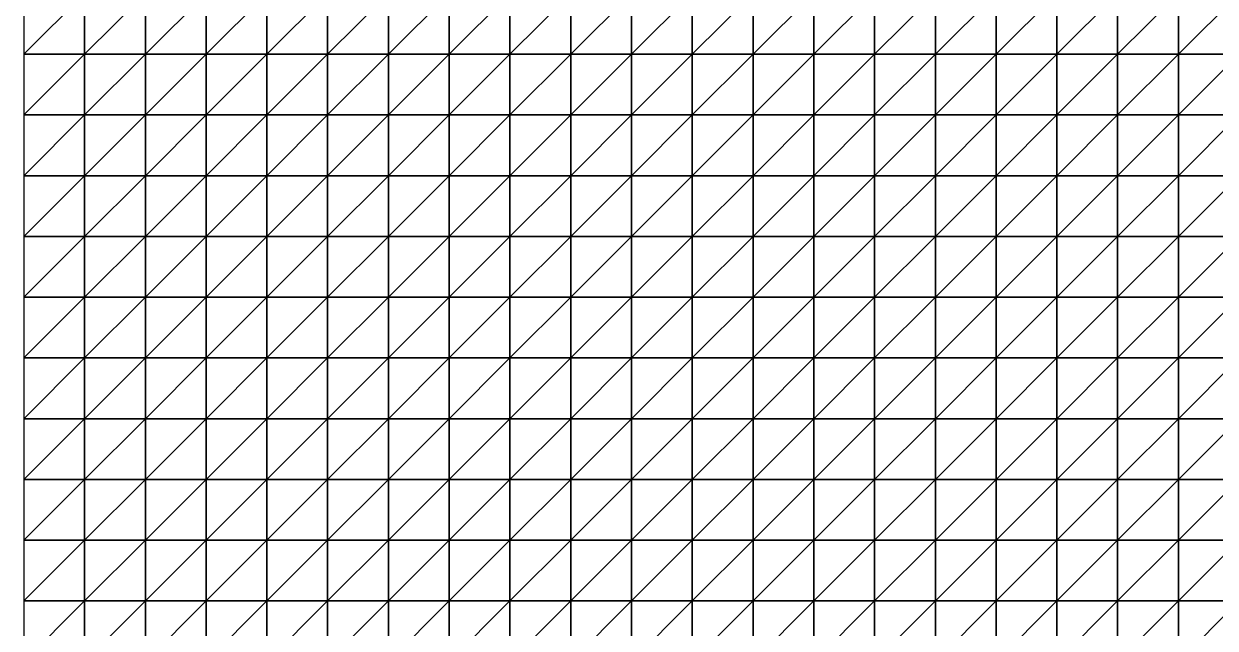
# Model space of a CAD drawing. Header units: metres. Extents: x 351000 to 353000, y 7455000 to 7457000.
# Drawn here: x 351000 to 351490.1, y 7455738.8 to 7455987.5 of the extents above; entities that cross this region are included whole.
import ezdxf

# ---------------------------------------------------------------- set-up
doc = ezdxf.new("R2010")
doc.units = ezdxf.units.M

msp = doc.modelspace()

# ---------------------------------------------------------------- linework, layer by layer
at = {"layer": 'BASE_OF_COVER_BOC'}
for points in [[(351000, 7455975, 1239.06), (351025, 7455975, 1241.3), (351025, 7456000, 1234.42)], [(351000, 7455975, 1239.06), (351025, 7456000, 1234.42), (351000, 7456000, 1232.57)], [(351025, 7455975, 1241.3), (351050, 7455975, 1241.55), (351050, 7456000, 1234.53)], [(351025, 7455975, 1241.3), (351050, 7456000, 1234.53), (351025, 7456000, 1234.42)], [(351050, 7455975, 1241.55), (351075, 7455975, 1240.11), (351075, 7456000, 1233.37)], [(351050, 7455975, 1241.55), (351075, 7456000, 1233.37), (351050, 7456000, 1234.53)], [(351075, 7455975, 1240.11), (351100, 7455975, 1237.77), (351100, 7456000, 1231.84)], [(351075, 7455975, 1240.11), (351100, 7456000, 1231.84), (351075, 7456000, 1233.37)], [(351100, 7455975, 1237.77), (351125, 7455975, 1235.5), (351125, 7456000, 1230.85)], [(351100, 7455975, 1237.77), (351125, 7456000, 1230.85), (351100, 7456000, 1231.84)], [(351125, 7455975, 1235.5), (351150, 7455975, 1234.2), (351150, 7456000, 1230.96)], [(351125, 7455975, 1235.5), (351150, 7456000, 1230.96), (351125, 7456000, 1230.85)], [(351150, 7455975, 1234.2), (351175, 7455975, 1234.29), (351175, 7456000, 1232.25)], [(351150, 7455975, 1234.2), (351175, 7456000, 1232.25), (351150, 7456000, 1230.96)], [(351175, 7455975, 1234.29), (351200, 7455975, 1235.7), (351200, 7456000, 1234.39)], [(351175, 7455975, 1234.29), (351200, 7456000, 1234.39), (351175, 7456000, 1232.25)], [(351200, 7455975, 1235.7), (351225, 7455975, 1237.9), (351225, 7456000, 1236.84)], [(351200, 7455975, 1235.7), (351225, 7456000, 1236.84), (351200, 7456000, 1234.39)], [(351225, 7455975, 1237.9), (351250, 7455975, 1240.23), (351250, 7456000, 1239.12)], [(351225, 7455975, 1237.9), (351250, 7456000, 1239.12), (351225, 7456000, 1236.84)], [(351250, 7455975, 1240.23), (351275, 7455975, 1242.16), (351275, 7456000, 1241.01)], [(351250, 7455975, 1240.23), (351275, 7456000, 1241.01), (351250, 7456000, 1239.12)], [(351275, 7455975, 1242.16), (351300, 7455975, 1243.51), (351300, 7456000, 1242.52)], [(351275, 7455975, 1242.16), (351300, 7456000, 1242.52), (351275, 7456000, 1241.01)], [(351300, 7455975, 1243.51), (351325, 7455975, 1244.38), (351325, 7456000, 1243.8)], [(351300, 7455975, 1243.51), (351325, 7456000, 1243.8), (351300, 7456000, 1242.52)], [(351325, 7455975, 1244.38), (351350, 7455975, 1245.05), (351350, 7456000, 1244.93)], [(351325, 7455975, 1244.38), (351350, 7456000, 1244.93), (351325, 7456000, 1243.8)], [(351350, 7455975, 1245.05), (351375, 7455975, 1245.78), (351375, 7456000, 1245.82)], [(351350, 7455975, 1245.05), (351375, 7456000, 1245.82), (351350, 7456000, 1244.93)], [(351375, 7455975, 1245.78), (351400, 7455975, 1246.59), (351400, 7456000, 1246.25)], [(351375, 7455975, 1245.78), (351400, 7456000, 1246.25), (351375, 7456000, 1245.82)], [(351400, 7455975, 1246.59), (351425, 7455975, 1247.38), (351425, 7456000, 1246.03)], [(351400, 7455975, 1246.59), (351425, 7456000, 1246.03), (351400, 7456000, 1246.25)], [(351425, 7455975, 1247.38), (351450, 7455975, 1247.98), (351450, 7456000, 1245.21)], [(351425, 7455975, 1247.38), (351450, 7456000, 1245.21), (351425, 7456000, 1246.03)], [(351450, 7455975, 1247.98), (351475, 7455975, 1248.41), (351475, 7456000, 1244.22)], [(351450, 7455975, 1247.98), (351475, 7456000, 1244.22), (351450, 7456000, 1245.21)], [(351475, 7455975, 1248.41), (351500, 7455975, 1248.95), (351500, 7456000, 1243.75)], [(351475, 7455975, 1248.41), (351500, 7456000, 1243.75), (351475, 7456000, 1244.22)], [(351000, 7455950, 1243.98), (351025, 7455950, 1246.1), (351025, 7455975, 1241.3)], [(351000, 7455950, 1243.98), (351025, 7455975, 1241.3), (351000, 7455975, 1239.06)], [(351025, 7455950, 1246.1), (351050, 7455950, 1246.46), (351050, 7455975, 1241.55)], [(351025, 7455950, 1246.1), (351050, 7455975, 1241.55), (351025, 7455975, 1241.3)], [(351050, 7455950, 1246.46), (351075, 7455950, 1245.04), (351075, 7455975, 1240.11)], [(351050, 7455950, 1246.46), (351075, 7455975, 1240.11), (351050, 7455975, 1241.55)], [(351075, 7455950, 1245.04), (351100, 7455950, 1242.31), (351100, 7455975, 1237.77)], [(351075, 7455950, 1245.04), (351100, 7455975, 1237.77), (351075, 7455975, 1240.11)], [(351100, 7455950, 1242.31), (351125, 7455950, 1239.13), (351125, 7455975, 1235.5)], [(351100, 7455950, 1242.31), (351125, 7455975, 1235.5), (351100, 7455975, 1237.77)], [(351125, 7455950, 1239.13), (351150, 7455950, 1236.5), (351150, 7455975, 1234.2)], [(351125, 7455950, 1239.13), (351150, 7455975, 1234.2), (351125, 7455975, 1235.5)], [(351150, 7455950, 1236.5), (351175, 7455950, 1235.17), (351175, 7455975, 1234.29)], [(351150, 7455950, 1236.5), (351175, 7455975, 1234.29), (351150, 7455975, 1234.2)], [(351175, 7455950, 1235.17), (351200, 7455950, 1235.45), (351200, 7455975, 1235.7)], [(351175, 7455950, 1235.17), (351200, 7455975, 1235.7), (351175, 7455975, 1234.29)], [(351200, 7455950, 1235.45), (351225, 7455950, 1237.06), (351225, 7455975, 1237.9)], [(351200, 7455950, 1235.45), (351225, 7455975, 1237.9), (351200, 7455975, 1235.7)], [(351225, 7455950, 1237.06), (351250, 7455950, 1239.39), (351250, 7455975, 1240.23)], [(351225, 7455950, 1237.06), (351250, 7455975, 1240.23), (351225, 7455975, 1237.9)], [(351250, 7455950, 1239.39), (351275, 7455950, 1241.71), (351275, 7455975, 1242.16)], [(351250, 7455950, 1239.39), (351275, 7455975, 1242.16), (351250, 7455975, 1240.23)], [(351275, 7455950, 1241.71), (351300, 7455950, 1243.53), (351300, 7455975, 1243.51)], [(351275, 7455950, 1241.71), (351300, 7455975, 1243.51), (351275, 7455975, 1242.16)], [(351300, 7455950, 1243.53), (351325, 7455950, 1244.75), (351325, 7455975, 1244.38)], [(351300, 7455950, 1243.53), (351325, 7455975, 1244.38), (351300, 7455975, 1243.51)], [(351325, 7455950, 1244.75), (351350, 7455950, 1245.59), (351350, 7455975, 1245.05)], [(351325, 7455950, 1244.75), (351350, 7455975, 1245.05), (351325, 7455975, 1244.38)], [(351350, 7455950, 1245.59), (351375, 7455950, 1246.45), (351375, 7455975, 1245.78)], [(351350, 7455950, 1245.59), (351375, 7455975, 1245.78), (351350, 7455975, 1245.05)], [(351375, 7455950, 1246.45), (351400, 7455950, 1247.65), (351400, 7455975, 1246.59)], [(351375, 7455950, 1246.45), (351400, 7455975, 1246.59), (351375, 7455975, 1245.78)], [(351400, 7455950, 1247.65), (351425, 7455950, 1249.24), (351425, 7455975, 1247.38)], [(351400, 7455950, 1247.65), (351425, 7455975, 1247.38), (351400, 7455975, 1246.59)], [(351425, 7455950, 1249.24), (351450, 7455950, 1251.08), (351450, 7455975, 1247.98)], [(351425, 7455950, 1249.24), (351450, 7455975, 1247.98), (351425, 7455975, 1247.38)], [(351450, 7455950, 1251.08), (351475, 7455950, 1252.92), (351475, 7455975, 1248.41)], [(351450, 7455950, 1251.08), (351475, 7455975, 1248.41), (351450, 7455975, 1247.98)], [(351475, 7455950, 1252.92), (351500, 7455950, 1254.62), (351500, 7455975, 1248.95)], [(351475, 7455950, 1252.92), (351500, 7455975, 1248.95), (351475, 7455975, 1248.41)], [(351000, 7455925, 1246.39), (351025, 7455925, 1248.13), (351025, 7455950, 1246.1)], [(351000, 7455925, 1246.39), (351025, 7455950, 1246.1), (351000, 7455950, 1243.98)], [(351025, 7455925, 1248.13), (351050, 7455925, 1248.53), (351050, 7455950, 1246.46)], [(351025, 7455925, 1248.13), (351050, 7455950, 1246.46), (351025, 7455950, 1246.1)], [(351050, 7455925, 1248.53), (351075, 7455925, 1247.38), (351075, 7455950, 1245.04)], [(351050, 7455925, 1248.53), (351075, 7455950, 1245.04), (351050, 7455950, 1246.46)], [(351075, 7455925, 1247.38), (351100, 7455925, 1244.82), (351100, 7455950, 1242.31)], [(351075, 7455925, 1247.38), (351100, 7455950, 1242.31), (351075, 7455950, 1245.04)], [(351100, 7455925, 1244.82), (351125, 7455925, 1241.4), (351125, 7455950, 1239.13)], [(351100, 7455925, 1244.82), (351125, 7455950, 1239.13), (351100, 7455950, 1242.31)], [(351125, 7455925, 1241.4), (351150, 7455925, 1237.97), (351150, 7455950, 1236.5)], [(351125, 7455925, 1241.4), (351150, 7455950, 1236.5), (351125, 7455950, 1239.13)], [(351150, 7455925, 1237.97), (351175, 7455925, 1235.47), (351175, 7455950, 1235.17)], [(351150, 7455925, 1237.97), (351175, 7455950, 1235.17), (351150, 7455950, 1236.5)], [(351175, 7455925, 1235.47), (351200, 7455925, 1234.52), (351200, 7455950, 1235.45)], [(351175, 7455925, 1235.47), (351200, 7455950, 1235.45), (351175, 7455950, 1235.17)], [(351200, 7455925, 1234.52), (351225, 7455925, 1235.29), (351225, 7455950, 1237.06)], [(351200, 7455925, 1234.52), (351225, 7455950, 1237.06), (351200, 7455950, 1235.45)], [(351225, 7455925, 1235.29), (351250, 7455925, 1237.4), (351250, 7455950, 1239.39)], [(351225, 7455925, 1235.29), (351250, 7455950, 1239.39), (351225, 7455950, 1237.06)], [(351250, 7455925, 1237.4), (351275, 7455925, 1240.14), (351275, 7455950, 1241.71)], [(351250, 7455925, 1237.4), (351275, 7455950, 1241.71), (351250, 7455950, 1239.39)], [(351275, 7455925, 1240.14), (351300, 7455925, 1242.81), (351300, 7455950, 1243.53)], [(351275, 7455925, 1240.14), (351300, 7455950, 1243.53), (351275, 7455950, 1241.71)], [(351300, 7455925, 1242.81), (351325, 7455925, 1244.97), (351325, 7455950, 1244.75)], [(351300, 7455925, 1242.81), (351325, 7455950, 1244.75), (351300, 7455950, 1243.53)], [(351325, 7455925, 1244.97), (351350, 7455925, 1246.59), (351350, 7455950, 1245.59)], [(351325, 7455925, 1244.97), (351350, 7455950, 1245.59), (351325, 7455950, 1244.75)], [(351350, 7455925, 1246.59), (351375, 7455925, 1247.98), (351375, 7455950, 1246.45)], [(351350, 7455925, 1246.59), (351375, 7455950, 1246.45), (351350, 7455950, 1245.59)], [(351375, 7455925, 1247.98), (351400, 7455925, 1249.59), (351400, 7455950, 1247.65)], [(351375, 7455925, 1247.98), (351400, 7455950, 1247.65), (351375, 7455950, 1246.45)], [(351400, 7455925, 1249.59), (351425, 7455925, 1251.7), (351425, 7455950, 1249.24)], [(351400, 7455925, 1249.59), (351425, 7455950, 1249.24), (351400, 7455950, 1247.65)], [(351425, 7455925, 1251.7), (351450, 7455925, 1254.31), (351450, 7455950, 1251.08)], [(351425, 7455925, 1251.7), (351450, 7455950, 1251.08), (351425, 7455950, 1249.24)], [(351450, 7455925, 1254.31), (351475, 7455925, 1257.17), (351475, 7455950, 1252.92)], [(351450, 7455925, 1254.31), (351475, 7455950, 1252.92), (351450, 7455950, 1251.08)], [(351475, 7455925, 1257.17), (351500, 7455925, 1259.91), (351500, 7455950, 1254.62)], [(351475, 7455925, 1257.17), (351500, 7455950, 1254.62), (351475, 7455950, 1252.92)], [(351000, 7455900, 1246.21), (351025, 7455900, 1247.47), (351025, 7455925, 1248.13)], [(351000, 7455900, 1246.21), (351025, 7455925, 1248.13), (351000, 7455925, 1246.39)], [(351025, 7455900, 1247.47), (351050, 7455900, 1247.83), (351050, 7455925, 1248.53)], [(351025, 7455900, 1247.47), (351050, 7455925, 1248.53), (351025, 7455925, 1248.13)], [(351050, 7455900, 1247.83), (351075, 7455900, 1247.07), (351075, 7455925, 1247.38)], [(351050, 7455900, 1247.83), (351075, 7455925, 1247.38), (351050, 7455925, 1248.53)], [(351075, 7455900, 1247.07), (351100, 7455900, 1245.08), (351100, 7455925, 1244.82)], [(351075, 7455900, 1247.07), (351100, 7455925, 1244.82), (351075, 7455925, 1247.38)], [(351100, 7455900, 1245.08), (351125, 7455900, 1242.05), (351125, 7455925, 1241.4)], [(351100, 7455900, 1245.08), (351125, 7455925, 1241.4), (351100, 7455925, 1244.82)], [(351125, 7455900, 1242.05), (351150, 7455900, 1238.54), (351150, 7455925, 1237.97)], [(351125, 7455900, 1242.05), (351150, 7455925, 1237.97), (351125, 7455925, 1241.4)], [(351150, 7455900, 1238.54), (351175, 7455900, 1235.41), (351175, 7455925, 1235.47)], [(351150, 7455900, 1238.54), (351175, 7455925, 1235.47), (351150, 7455925, 1237.97)], [(351175, 7455900, 1235.41), (351200, 7455900, 1233.5), (351200, 7455925, 1234.52)], [(351175, 7455900, 1235.41), (351200, 7455925, 1234.52), (351175, 7455925, 1235.47)], [(351200, 7455900, 1233.5), (351225, 7455900, 1233.34), (351225, 7455925, 1235.29)], [(351200, 7455900, 1233.5), (351225, 7455925, 1235.29), (351200, 7455925, 1234.52)], [(351225, 7455900, 1233.34), (351250, 7455900, 1234.95), (351250, 7455925, 1237.4)], [(351225, 7455900, 1233.34), (351250, 7455925, 1237.4), (351225, 7455925, 1235.29)], [(351250, 7455900, 1234.95), (351275, 7455900, 1237.89), (351275, 7455925, 1240.14)], [(351250, 7455900, 1234.95), (351275, 7455925, 1240.14), (351250, 7455925, 1237.4)], [(351275, 7455900, 1237.89), (351300, 7455900, 1241.41), (351300, 7455925, 1242.81)], [(351275, 7455900, 1237.89), (351300, 7455925, 1242.81), (351275, 7455925, 1240.14)], [(351300, 7455900, 1241.41), (351325, 7455900, 1244.8), (351325, 7455925, 1244.97)], [(351300, 7455900, 1241.41), (351325, 7455925, 1244.97), (351300, 7455925, 1242.81)], [(351325, 7455900, 1244.8), (351350, 7455900, 1247.66), (351350, 7455925, 1246.59)], [(351325, 7455900, 1244.8), (351350, 7455925, 1246.59), (351325, 7455925, 1244.97)], [(351350, 7455900, 1247.66), (351375, 7455900, 1250.03), (351375, 7455925, 1247.98)], [(351350, 7455900, 1247.66), (351375, 7455925, 1247.98), (351350, 7455925, 1246.59)], [(351375, 7455900, 1250.03), (351400, 7455900, 1252.23), (351400, 7455925, 1249.59)], [(351375, 7455900, 1250.03), (351400, 7455925, 1249.59), (351375, 7455925, 1247.98)], [(351400, 7455900, 1252.23), (351425, 7455900, 1254.68), (351425, 7455925, 1251.7)], [(351400, 7455900, 1252.23), (351425, 7455925, 1251.7), (351400, 7455925, 1249.59)], [(351425, 7455900, 1254.68), (351450, 7455900, 1257.63), (351450, 7455925, 1254.31)], [(351425, 7455900, 1254.68), (351450, 7455925, 1254.31), (351425, 7455925, 1251.7)], [(351450, 7455900, 1257.63), (351475, 7455900, 1260.99), (351475, 7455925, 1257.17)], [(351450, 7455900, 1257.63), (351475, 7455925, 1257.17), (351450, 7455925, 1254.31)], [(351475, 7455900, 1260.99), (351500, 7455900, 1264.4), (351500, 7455925, 1259.91)], [(351475, 7455900, 1260.99), (351500, 7455925, 1259.91), (351475, 7455925, 1257.17)], [(351000, 7455875, 1243.94), (351025, 7455875, 1244.83), (351025, 7455900, 1247.47)], [(351000, 7455875, 1243.94), (351025, 7455900, 1247.47), (351000, 7455900, 1246.21)], [(351025, 7455875, 1244.83), (351050, 7455875, 1245.04), (351050, 7455900, 1247.83)], [(351025, 7455875, 1244.83), (351050, 7455900, 1247.83), (351025, 7455900, 1247.47)], [(351050, 7455875, 1245.04), (351075, 7455875, 1244.54), (351075, 7455900, 1247.07)], [(351050, 7455875, 1245.04), (351075, 7455900, 1247.07), (351050, 7455900, 1247.83)], [(351075, 7455875, 1244.54), (351100, 7455875, 1243.16), (351100, 7455900, 1245.08)], [(351075, 7455875, 1244.54), (351100, 7455900, 1245.08), (351075, 7455900, 1247.07)], [(351100, 7455875, 1243.16), (351125, 7455875, 1240.87), (351125, 7455900, 1242.05)], [(351100, 7455875, 1243.16), (351125, 7455900, 1242.05), (351100, 7455900, 1245.08)], [(351125, 7455875, 1240.87), (351150, 7455875, 1237.89), (351150, 7455900, 1238.54)], [(351125, 7455875, 1240.87), (351150, 7455900, 1238.54), (351125, 7455900, 1242.05)], [(351150, 7455875, 1237.89), (351175, 7455875, 1234.81), (351175, 7455900, 1235.41)], [(351150, 7455875, 1237.89), (351175, 7455900, 1235.41), (351150, 7455900, 1238.54)], [(351175, 7455875, 1234.81), (351200, 7455875, 1232.44), (351200, 7455900, 1233.5)], [(351175, 7455875, 1234.81), (351200, 7455900, 1233.5), (351175, 7455900, 1235.41)], [(351200, 7455875, 1232.44), (351225, 7455875, 1231.55), (351225, 7455900, 1233.34)], [(351200, 7455875, 1232.44), (351225, 7455900, 1233.34), (351200, 7455900, 1233.5)], [(351225, 7455875, 1231.55), (351250, 7455875, 1232.57), (351250, 7455900, 1234.95)], [(351225, 7455875, 1231.55), (351250, 7455900, 1234.95), (351225, 7455900, 1233.34)], [(351250, 7455875, 1232.57), (351275, 7455875, 1235.4), (351275, 7455900, 1237.89)], [(351250, 7455875, 1232.57), (351275, 7455900, 1237.89), (351250, 7455900, 1234.95)], [(351275, 7455875, 1235.4), (351300, 7455875, 1239.5), (351300, 7455900, 1241.41)], [(351275, 7455875, 1235.4), (351300, 7455900, 1241.41), (351275, 7455900, 1237.89)], [(351300, 7455875, 1239.5), (351325, 7455875, 1244.07), (351325, 7455900, 1244.8)], [(351300, 7455875, 1239.5), (351325, 7455900, 1244.8), (351300, 7455900, 1241.41)], [(351325, 7455875, 1244.07), (351350, 7455875, 1248.37), (351350, 7455900, 1247.66)], [(351325, 7455875, 1244.07), (351350, 7455900, 1247.66), (351325, 7455900, 1244.8)], [(351350, 7455875, 1248.37), (351375, 7455875, 1252.05), (351375, 7455900, 1250.03)], [(351350, 7455875, 1248.37), (351375, 7455900, 1250.03), (351350, 7455900, 1247.66)], [(351375, 7455875, 1252.05), (351400, 7455875, 1255.15), (351400, 7455900, 1252.23)], [(351375, 7455875, 1252.05), (351400, 7455900, 1252.23), (351375, 7455900, 1250.03)], [(351400, 7455875, 1255.15), (351425, 7455875, 1258.01), (351425, 7455900, 1254.68)], [(351400, 7455875, 1255.15), (351425, 7455900, 1254.68), (351400, 7455900, 1252.23)], [(351425, 7455875, 1258.01), (351450, 7455875, 1261.04), (351450, 7455900, 1257.63)], [(351425, 7455875, 1258.01), (351450, 7455900, 1257.63), (351425, 7455900, 1254.68)], [(351450, 7455875, 1261.04), (351475, 7455875, 1264.44), (351475, 7455900, 1260.99)], [(351450, 7455875, 1261.04), (351475, 7455900, 1260.99), (351450, 7455900, 1257.63)], [(351475, 7455875, 1264.44), (351500, 7455875, 1268.08), (351500, 7455900, 1264.4)], [(351475, 7455875, 1264.44), (351500, 7455900, 1264.4), (351475, 7455900, 1260.99)], [(351000, 7455850, 1240.29), (351025, 7455850, 1241.02), (351025, 7455875, 1244.83)], [(351000, 7455850, 1240.29), (351025, 7455875, 1244.83), (351000, 7455875, 1243.94)], [(351025, 7455850, 1241.02), (351050, 7455850, 1240.98), (351050, 7455875, 1245.04)], [(351025, 7455850, 1241.02), (351050, 7455875, 1245.04), (351025, 7455875, 1244.83)], [(351050, 7455850, 1240.98), (351075, 7455850, 1240.43), (351075, 7455875, 1244.54)], [(351050, 7455850, 1240.98), (351075, 7455875, 1244.54), (351050, 7455875, 1245.04)], [(351075, 7455850, 1240.43), (351100, 7455850, 1239.39), (351100, 7455875, 1243.16)], [(351075, 7455850, 1240.43), (351100, 7455875, 1243.16), (351075, 7455875, 1244.54)], [(351100, 7455850, 1239.39), (351125, 7455850, 1237.8), (351125, 7455875, 1240.87)], [(351100, 7455850, 1239.39), (351125, 7455875, 1240.87), (351100, 7455875, 1243.16)], [(351125, 7455850, 1237.8), (351150, 7455850, 1235.64), (351150, 7455875, 1237.89)], [(351125, 7455850, 1237.8), (351150, 7455875, 1237.89), (351125, 7455875, 1240.87)], [(351150, 7455850, 1235.64), (351175, 7455850, 1233.21), (351175, 7455875, 1234.81)], [(351150, 7455850, 1235.64), (351175, 7455875, 1234.81), (351150, 7455875, 1237.89)], [(351175, 7455850, 1233.21), (351200, 7455850, 1231.07), (351200, 7455875, 1232.44)], [(351175, 7455850, 1233.21), (351200, 7455875, 1232.44), (351175, 7455875, 1234.81)], [(351200, 7455850, 1231.07), (351225, 7455850, 1229.99), (351225, 7455875, 1231.55)], [(351200, 7455850, 1231.07), (351225, 7455875, 1231.55), (351200, 7455875, 1232.44)], [(351225, 7455850, 1229.99), (351250, 7455850, 1230.59), (351250, 7455875, 1232.57)], [(351225, 7455850, 1229.99), (351250, 7455875, 1232.57), (351225, 7455875, 1231.55)], [(351250, 7455850, 1230.59), (351275, 7455850, 1233.18), (351275, 7455875, 1235.4)], [(351250, 7455850, 1230.59), (351275, 7455875, 1235.4), (351250, 7455875, 1232.57)], [(351275, 7455850, 1233.18), (351300, 7455850, 1237.51), (351300, 7455875, 1239.5)], [(351275, 7455850, 1233.18), (351300, 7455875, 1239.5), (351275, 7455875, 1235.4)], [(351300, 7455850, 1237.51), (351325, 7455850, 1242.91), (351325, 7455875, 1244.07)], [(351300, 7455850, 1237.51), (351325, 7455875, 1244.07), (351300, 7455875, 1239.5)], [(351325, 7455850, 1242.91), (351350, 7455850, 1248.52), (351350, 7455875, 1248.37)], [(351325, 7455850, 1242.91), (351350, 7455875, 1248.37), (351325, 7455875, 1244.07)], [(351350, 7455850, 1248.52), (351375, 7455850, 1253.61), (351375, 7455875, 1252.05)], [(351350, 7455850, 1248.52), (351375, 7455875, 1252.05), (351350, 7455875, 1248.37)], [(351375, 7455850, 1253.61), (351400, 7455850, 1257.85), (351400, 7455875, 1255.15)], [(351375, 7455850, 1253.61), (351400, 7455875, 1255.15), (351375, 7455875, 1252.05)], [(351400, 7455850, 1257.85), (351425, 7455850, 1261.32), (351425, 7455875, 1258.01)], [(351400, 7455850, 1257.85), (351425, 7455875, 1258.01), (351400, 7455875, 1255.15)], [(351425, 7455850, 1261.32), (351450, 7455850, 1264.43), (351450, 7455875, 1261.04)], [(351425, 7455850, 1261.32), (351450, 7455875, 1261.04), (351425, 7455875, 1258.01)], [(351450, 7455850, 1264.43), (351475, 7455850, 1267.59), (351475, 7455875, 1264.44)], [(351450, 7455850, 1264.43), (351475, 7455875, 1264.44), (351450, 7455875, 1261.04)], [(351475, 7455850, 1267.59), (351500, 7455850, 1271), (351500, 7455875, 1268.08)], [(351475, 7455850, 1267.59), (351500, 7455875, 1268.08), (351475, 7455875, 1264.44)], [(351000, 7455825, 1235.84), (351025, 7455825, 1236.61), (351025, 7455850, 1241.02)], [(351000, 7455825, 1235.84), (351025, 7455850, 1241.02), (351000, 7455850, 1240.29)], [(351025, 7455825, 1236.61), (351050, 7455825, 1236.29), (351050, 7455850, 1240.98)], [(351025, 7455825, 1236.61), (351050, 7455850, 1240.98), (351025, 7455850, 1241.02)], [(351050, 7455825, 1236.29), (351075, 7455825, 1235.4), (351075, 7455850, 1240.43)], [(351050, 7455825, 1236.29), (351075, 7455850, 1240.43), (351050, 7455850, 1240.98)], [(351075, 7455825, 1235.4), (351100, 7455825, 1234.3), (351100, 7455850, 1239.39)], [(351075, 7455825, 1235.4), (351100, 7455850, 1239.39), (351075, 7455850, 1240.43)], [(351100, 7455825, 1234.3), (351125, 7455825, 1233.11), (351125, 7455850, 1237.8)], [(351100, 7455825, 1234.3), (351125, 7455850, 1237.8), (351100, 7455850, 1239.39)], [(351125, 7455825, 1233.11), (351150, 7455825, 1231.81), (351150, 7455850, 1235.64)], [(351125, 7455825, 1233.11), (351150, 7455850, 1235.64), (351125, 7455850, 1237.8)], [(351150, 7455825, 1231.81), (351175, 7455825, 1230.43), (351175, 7455850, 1233.21)], [(351150, 7455825, 1231.81), (351175, 7455850, 1233.21), (351150, 7455850, 1235.64)], [(351175, 7455825, 1230.43), (351200, 7455825, 1229.21), (351200, 7455850, 1231.07)], [(351175, 7455825, 1230.43), (351200, 7455850, 1231.07), (351175, 7455850, 1233.21)], [(351200, 7455825, 1229.21), (351225, 7455825, 1228.65), (351225, 7455850, 1229.99)], [(351200, 7455825, 1229.21), (351225, 7455850, 1229.99), (351200, 7455850, 1231.07)], [(351225, 7455825, 1228.65), (351250, 7455825, 1229.35), (351250, 7455850, 1230.59)], [(351225, 7455825, 1228.65), (351250, 7455850, 1230.59), (351225, 7455850, 1229.99)], [(351250, 7455825, 1229.35), (351275, 7455825, 1231.79), (351275, 7455850, 1233.18)], [(351250, 7455825, 1229.35), (351275, 7455850, 1233.18), (351250, 7455850, 1230.59)], [(351275, 7455825, 1231.79), (351300, 7455825, 1236.08), (351300, 7455850, 1237.51)], [(351275, 7455825, 1231.79), (351300, 7455850, 1237.51), (351275, 7455850, 1233.18)], [(351300, 7455825, 1236.08), (351325, 7455825, 1241.82), (351325, 7455850, 1242.91)], [(351300, 7455825, 1236.08), (351325, 7455850, 1242.91), (351300, 7455850, 1237.51)], [(351325, 7455825, 1241.82), (351350, 7455825, 1248.24), (351350, 7455850, 1248.52)], [(351325, 7455825, 1241.82), (351350, 7455850, 1248.52), (351325, 7455850, 1242.91)], [(351350, 7455825, 1248.24), (351375, 7455825, 1254.46), (351375, 7455850, 1253.61)], [(351350, 7455825, 1248.24), (351375, 7455850, 1253.61), (351350, 7455850, 1248.52)], [(351375, 7455825, 1254.46), (351400, 7455825, 1259.8), (351400, 7455850, 1257.85)], [(351375, 7455825, 1254.46), (351400, 7455850, 1257.85), (351375, 7455850, 1253.61)], [(351400, 7455825, 1259.8), (351425, 7455825, 1264.02), (351425, 7455850, 1261.32)], [(351400, 7455825, 1259.8), (351425, 7455850, 1261.32), (351400, 7455850, 1257.85)], [(351425, 7455825, 1264.02), (351450, 7455825, 1267.32), (351450, 7455850, 1264.43)], [(351425, 7455825, 1264.02), (351450, 7455850, 1264.43), (351425, 7455850, 1261.32)], [(351450, 7455825, 1267.32), (351475, 7455825, 1270.19), (351475, 7455850, 1267.59)], [(351450, 7455825, 1267.32), (351475, 7455850, 1267.59), (351450, 7455850, 1264.43)], [(351475, 7455825, 1270.19), (351500, 7455825, 1273.09), (351500, 7455850, 1271)], [(351475, 7455825, 1270.19), (351500, 7455850, 1271), (351475, 7455850, 1267.59)], [(351000, 7455800, 1230.94), (351025, 7455800, 1231.85), (351025, 7455825, 1236.61)], [(351000, 7455800, 1230.94), (351025, 7455825, 1236.61), (351000, 7455825, 1235.84)], [(351025, 7455800, 1231.85), (351050, 7455800, 1231.34), (351050, 7455825, 1236.29)], [(351025, 7455800, 1231.85), (351050, 7455825, 1236.29), (351025, 7455825, 1236.61)], [(351050, 7455800, 1231.34), (351075, 7455800, 1230.06), (351075, 7455825, 1235.4)], [(351050, 7455800, 1231.34), (351075, 7455825, 1235.4), (351050, 7455825, 1236.29)], [(351075, 7455800, 1230.06), (351100, 7455800, 1228.66), (351100, 7455825, 1234.3)], [(351075, 7455800, 1230.06), (351100, 7455825, 1234.3), (351075, 7455825, 1235.4)], [(351100, 7455800, 1228.66), (351125, 7455800, 1227.6), (351125, 7455825, 1233.11)], [(351100, 7455800, 1228.66), (351125, 7455825, 1233.11), (351100, 7455825, 1234.3)], [(351125, 7455800, 1227.6), (351150, 7455800, 1227.01), (351150, 7455825, 1231.81)], [(351125, 7455800, 1227.6), (351150, 7455825, 1231.81), (351125, 7455825, 1233.11)], [(351150, 7455800, 1227.01), (351175, 7455800, 1226.85), (351175, 7455825, 1230.43)], [(351150, 7455800, 1227.01), (351175, 7455825, 1230.43), (351150, 7455825, 1231.81)], [(351175, 7455800, 1226.85), (351200, 7455800, 1227.03), (351200, 7455825, 1229.21)], [(351175, 7455800, 1226.85), (351200, 7455825, 1229.21), (351175, 7455825, 1230.43)], [(351200, 7455800, 1227.03), (351225, 7455800, 1227.67), (351225, 7455825, 1228.65)], [(351200, 7455800, 1227.03), (351225, 7455825, 1228.65), (351200, 7455825, 1229.21)], [(351225, 7455800, 1227.67), (351250, 7455800, 1229.08), (351250, 7455825, 1229.35)], [(351225, 7455800, 1227.67), (351250, 7455825, 1229.35), (351225, 7455825, 1228.65)], [(351250, 7455800, 1229.08), (351275, 7455800, 1231.7), (351275, 7455825, 1231.79)], [(351250, 7455800, 1229.08), (351275, 7455825, 1231.79), (351250, 7455825, 1229.35)], [(351275, 7455800, 1231.7), (351300, 7455800, 1235.8), (351300, 7455825, 1236.08)], [(351275, 7455800, 1231.7), (351300, 7455825, 1236.08), (351275, 7455825, 1231.79)], [(351300, 7455800, 1235.8), (351325, 7455800, 1241.33), (351325, 7455825, 1241.82)], [(351300, 7455800, 1235.8), (351325, 7455825, 1241.82), (351300, 7455825, 1236.08)], [(351325, 7455800, 1241.33), (351350, 7455800, 1247.82), (351350, 7455825, 1248.24)], [(351325, 7455800, 1241.33), (351350, 7455825, 1248.24), (351325, 7455825, 1241.82)], [(351350, 7455800, 1247.82), (351375, 7455800, 1254.49), (351375, 7455825, 1254.46)], [(351350, 7455800, 1247.82), (351375, 7455825, 1254.46), (351350, 7455825, 1248.24)], [(351375, 7455800, 1254.49), (351400, 7455800, 1260.52), (351400, 7455825, 1259.8)], [(351375, 7455800, 1254.49), (351400, 7455825, 1259.8), (351375, 7455825, 1254.46)], [(351400, 7455800, 1260.52), (351425, 7455800, 1265.39), (351425, 7455825, 1264.02)], [(351400, 7455800, 1260.52), (351425, 7455825, 1264.02), (351400, 7455825, 1259.8)], [(351425, 7455800, 1265.39), (351450, 7455800, 1269), (351450, 7455825, 1267.32)], [(351425, 7455800, 1265.39), (351450, 7455825, 1267.32), (351425, 7455825, 1264.02)], [(351450, 7455800, 1269), (351475, 7455800, 1271.69), (351475, 7455825, 1270.19)], [(351450, 7455800, 1269), (351475, 7455825, 1270.19), (351450, 7455825, 1267.32)], [(351475, 7455800, 1271.69), (351500, 7455800, 1274.06), (351500, 7455825, 1273.09)], [(351475, 7455800, 1271.69), (351500, 7455825, 1273.09), (351475, 7455825, 1270.19)], [(351000, 7455775, 1225.77), (351025, 7455775, 1226.88), (351025, 7455800, 1231.85)], [(351000, 7455775, 1225.77), (351025, 7455800, 1231.85), (351000, 7455800, 1230.94)], [(351025, 7455775, 1226.88), (351050, 7455775, 1226.44), (351050, 7455800, 1231.34)], [(351025, 7455775, 1226.88), (351050, 7455800, 1231.34), (351025, 7455800, 1231.85)], [(351050, 7455775, 1226.44), (351075, 7455775, 1225.05), (351075, 7455800, 1230.06)], [(351050, 7455775, 1226.44), (351075, 7455800, 1230.06), (351050, 7455800, 1231.34)], [(351075, 7455775, 1225.05), (351100, 7455775, 1223.49), (351100, 7455800, 1228.66)], [(351075, 7455775, 1225.05), (351100, 7455800, 1228.66), (351075, 7455800, 1230.06)], [(351100, 7455775, 1223.49), (351125, 7455775, 1222.49), (351125, 7455800, 1227.6)], [(351100, 7455775, 1223.49), (351125, 7455800, 1227.6), (351100, 7455800, 1228.66)], [(351125, 7455775, 1222.49), (351150, 7455775, 1222.46), (351150, 7455800, 1227.01)], [(351125, 7455775, 1222.49), (351150, 7455800, 1227.01), (351125, 7455800, 1227.6)], [(351150, 7455775, 1222.46), (351175, 7455775, 1223.42), (351175, 7455800, 1226.85)], [(351150, 7455775, 1222.46), (351175, 7455800, 1226.85), (351150, 7455800, 1227.01)], [(351175, 7455775, 1223.42), (351200, 7455775, 1225.12), (351200, 7455800, 1227.03)], [(351175, 7455775, 1223.42), (351200, 7455800, 1227.03), (351175, 7455800, 1226.85)], [(351200, 7455775, 1225.12), (351225, 7455775, 1227.29), (351225, 7455800, 1227.67)], [(351200, 7455775, 1225.12), (351225, 7455800, 1227.67), (351200, 7455800, 1227.03)], [(351225, 7455775, 1227.29), (351250, 7455775, 1229.85), (351250, 7455800, 1229.08)], [(351225, 7455775, 1227.29), (351250, 7455800, 1229.08), (351225, 7455800, 1227.67)], [(351250, 7455775, 1229.85), (351275, 7455775, 1232.94), (351275, 7455800, 1231.7)], [(351250, 7455775, 1229.85), (351275, 7455800, 1231.7), (351250, 7455800, 1229.08)], [(351275, 7455775, 1232.94), (351300, 7455775, 1236.82), (351300, 7455800, 1235.8)], [(351275, 7455775, 1232.94), (351300, 7455800, 1235.8), (351275, 7455800, 1231.7)], [(351300, 7455775, 1236.82), (351325, 7455775, 1241.69), (351325, 7455800, 1241.33)], [(351300, 7455775, 1236.82), (351325, 7455800, 1241.33), (351300, 7455800, 1235.8)], [(351325, 7455775, 1241.69), (351350, 7455775, 1247.46), (351350, 7455800, 1247.82)], [(351325, 7455775, 1241.69), (351350, 7455800, 1247.82), (351325, 7455800, 1241.33)], [(351350, 7455775, 1247.46), (351375, 7455775, 1253.68), (351375, 7455800, 1254.49)], [(351350, 7455775, 1247.46), (351375, 7455800, 1254.49), (351350, 7455800, 1247.82)], [(351375, 7455775, 1253.68), (351400, 7455775, 1259.7), (351400, 7455800, 1260.52)], [(351375, 7455775, 1253.68), (351400, 7455800, 1260.52), (351375, 7455800, 1254.49)], [(351400, 7455775, 1259.7), (351425, 7455775, 1264.85), (351425, 7455800, 1265.39)], [(351400, 7455775, 1259.7), (351425, 7455800, 1265.39), (351400, 7455800, 1260.52)], [(351425, 7455775, 1264.85), (351450, 7455775, 1268.78), (351450, 7455800, 1269)], [(351425, 7455775, 1264.85), (351450, 7455800, 1269), (351425, 7455800, 1265.39)], [(351450, 7455775, 1268.78), (351475, 7455775, 1271.56), (351475, 7455800, 1271.69)], [(351450, 7455775, 1268.78), (351475, 7455800, 1271.69), (351450, 7455800, 1269)], [(351475, 7455775, 1271.56), (351500, 7455775, 1273.66), (351500, 7455800, 1274.06)], [(351475, 7455775, 1271.56), (351500, 7455800, 1274.06), (351475, 7455800, 1271.69)], [(351000, 7455750, 1220.71), (351025, 7455750, 1222), (351025, 7455775, 1226.88)], [(351000, 7455750, 1220.71), (351025, 7455775, 1226.88), (351000, 7455775, 1225.77)], [(351025, 7455750, 1222), (351050, 7455750, 1222.02), (351050, 7455775, 1226.44)], [(351025, 7455750, 1222), (351050, 7455775, 1226.44), (351025, 7455775, 1226.88)], [(351050, 7455750, 1222.02), (351075, 7455750, 1221.07), (351075, 7455775, 1225.05)], [(351050, 7455750, 1222.02), (351075, 7455775, 1225.05), (351050, 7455775, 1226.44)], [(351075, 7455750, 1221.07), (351100, 7455750, 1219.83), (351100, 7455775, 1223.49)], [(351075, 7455750, 1221.07), (351100, 7455775, 1223.49), (351075, 7455775, 1225.05)], [(351100, 7455750, 1219.83), (351125, 7455750, 1219.11), (351125, 7455775, 1222.49)], [(351100, 7455750, 1219.83), (351125, 7455775, 1222.49), (351100, 7455775, 1223.49)], [(351125, 7455750, 1219.11), (351150, 7455750, 1219.52), (351150, 7455775, 1222.46)], [(351125, 7455750, 1219.11), (351150, 7455775, 1222.46), (351125, 7455775, 1222.49)], [(351150, 7455750, 1219.52), (351175, 7455750, 1221.27), (351175, 7455775, 1223.42)], [(351150, 7455750, 1219.52), (351175, 7455775, 1223.42), (351150, 7455775, 1222.46)], [(351175, 7455750, 1221.27), (351200, 7455750, 1224.13), (351200, 7455775, 1225.12)], [(351175, 7455750, 1221.27), (351200, 7455775, 1225.12), (351175, 7455775, 1223.42)], [(351200, 7455750, 1224.13), (351225, 7455750, 1227.64), (351225, 7455775, 1227.29)], [(351200, 7455750, 1224.13), (351225, 7455775, 1227.29), (351200, 7455775, 1225.12)], [(351225, 7455750, 1227.64), (351250, 7455750, 1231.32), (351250, 7455775, 1229.85)], [(351225, 7455750, 1227.64), (351250, 7455775, 1229.85), (351225, 7455775, 1227.29)], [(351250, 7455750, 1231.32), (351275, 7455750, 1234.96), (351275, 7455775, 1232.94)], [(351250, 7455750, 1231.32), (351275, 7455775, 1232.94), (351250, 7455775, 1229.85)], [(351275, 7455750, 1234.96), (351300, 7455750, 1238.63), (351300, 7455775, 1236.82)], [(351275, 7455750, 1234.96), (351300, 7455775, 1236.82), (351275, 7455775, 1232.94)], [(351300, 7455750, 1238.63), (351325, 7455750, 1242.59), (351325, 7455775, 1241.69)], [(351300, 7455750, 1238.63), (351325, 7455775, 1241.69), (351300, 7455775, 1236.82)], [(351325, 7455750, 1242.59), (351350, 7455750, 1247.09), (351350, 7455775, 1247.46)], [(351325, 7455750, 1242.59), (351350, 7455775, 1247.46), (351325, 7455775, 1241.69)], [(351350, 7455750, 1247.09), (351375, 7455750, 1252.12), (351375, 7455775, 1253.68)], [(351350, 7455750, 1247.09), (351375, 7455775, 1253.68), (351350, 7455775, 1247.46)], [(351375, 7455750, 1252.12), (351400, 7455750, 1257.38), (351400, 7455775, 1259.7)], [(351375, 7455750, 1252.12), (351400, 7455775, 1259.7), (351375, 7455775, 1253.68)], [(351400, 7455750, 1257.38), (351425, 7455750, 1262.34), (351425, 7455775, 1264.85)], [(351400, 7455750, 1257.38), (351425, 7455775, 1264.85), (351400, 7455775, 1259.7)], [(351425, 7455750, 1262.34), (351450, 7455750, 1266.52), (351450, 7455775, 1268.78)], [(351425, 7455750, 1262.34), (351450, 7455775, 1268.78), (351425, 7455775, 1264.85)], [(351450, 7455750, 1266.52), (351475, 7455750, 1269.67), (351475, 7455775, 1271.56)], [(351450, 7455750, 1266.52), (351475, 7455775, 1271.56), (351450, 7455775, 1268.78)], [(351475, 7455750, 1269.67), (351500, 7455750, 1271.98), (351500, 7455775, 1273.66)], [(351475, 7455750, 1269.67), (351500, 7455775, 1273.66), (351475, 7455775, 1271.56)], [(351000, 7455725, 1216.46), (351025, 7455725, 1217.92), (351025, 7455750, 1222)], [(351000, 7455725, 1216.46), (351025, 7455750, 1222), (351000, 7455750, 1220.71)], [(351025, 7455725, 1217.92), (351050, 7455725, 1218.69), (351050, 7455750, 1222.02)], [(351025, 7455725, 1217.92), (351050, 7455750, 1222.02), (351025, 7455750, 1222)], [(351050, 7455725, 1218.69), (351075, 7455725, 1218.74), (351075, 7455750, 1221.07)], [(351050, 7455725, 1218.69), (351075, 7455750, 1221.07), (351050, 7455750, 1222.02)], [(351075, 7455725, 1218.74), (351100, 7455725, 1218.39), (351100, 7455750, 1219.83)], [(351075, 7455725, 1218.74), (351100, 7455750, 1219.83), (351075, 7455750, 1221.07)], [(351100, 7455725, 1218.39), (351125, 7455725, 1218.28), (351125, 7455750, 1219.11)], [(351100, 7455725, 1218.39), (351125, 7455750, 1219.11), (351100, 7455750, 1219.83)], [(351125, 7455725, 1218.28), (351150, 7455725, 1219.05), (351150, 7455750, 1219.52)], [(351125, 7455725, 1218.28), (351150, 7455750, 1219.52), (351125, 7455750, 1219.11)], [(351150, 7455725, 1219.05), (351175, 7455725, 1221.09), (351175, 7455750, 1221.27)], [(351150, 7455725, 1219.05), (351175, 7455750, 1221.27), (351150, 7455750, 1219.52)], [(351175, 7455725, 1221.09), (351200, 7455725, 1224.37), (351200, 7455750, 1224.13)], [(351175, 7455725, 1221.09), (351200, 7455750, 1224.13), (351175, 7455750, 1221.27)], [(351200, 7455725, 1224.37), (351225, 7455725, 1228.47), (351225, 7455750, 1227.64)], [(351200, 7455725, 1224.37), (351225, 7455750, 1227.64), (351200, 7455750, 1224.13)], [(351225, 7455725, 1228.47), (351250, 7455725, 1232.76), (351250, 7455750, 1231.32)], [(351225, 7455725, 1228.47), (351250, 7455750, 1231.32), (351225, 7455750, 1227.64)], [(351250, 7455725, 1232.76), (351275, 7455725, 1236.74), (351275, 7455750, 1234.96)], [(351250, 7455725, 1232.76), (351275, 7455750, 1234.96), (351250, 7455750, 1231.32)], [(351275, 7455725, 1236.74), (351300, 7455725, 1240.2), (351300, 7455750, 1238.63)], [(351275, 7455725, 1236.74), (351300, 7455750, 1238.63), (351275, 7455750, 1234.96)], [(351300, 7455725, 1240.2), (351325, 7455725, 1243.31), (351325, 7455750, 1242.59)], [(351300, 7455725, 1240.2), (351325, 7455750, 1242.59), (351300, 7455750, 1238.63)], [(351325, 7455725, 1243.31), (351350, 7455725, 1246.47), (351350, 7455750, 1247.09)], [(351325, 7455725, 1243.31), (351350, 7455750, 1247.09), (351325, 7455750, 1242.59)], [(351350, 7455725, 1246.47), (351375, 7455725, 1250.04), (351375, 7455750, 1252.12)], [(351350, 7455725, 1246.47), (351375, 7455750, 1252.12), (351350, 7455750, 1247.09)], [(351375, 7455725, 1250.04), (351400, 7455725, 1254.15), (351400, 7455750, 1257.38)], [(351375, 7455725, 1250.04), (351400, 7455750, 1257.38), (351375, 7455750, 1252.12)], [(351400, 7455725, 1254.15), (351425, 7455725, 1258.58), (351425, 7455750, 1262.34)], [(351400, 7455725, 1254.15), (351425, 7455750, 1262.34), (351400, 7455750, 1257.38)], [(351425, 7455725, 1258.58), (351450, 7455725, 1262.9), (351450, 7455750, 1266.52)], [(351425, 7455725, 1258.58), (351450, 7455750, 1266.52), (351425, 7455750, 1262.34)], [(351450, 7455725, 1262.9), (351475, 7455725, 1266.65), (351475, 7455750, 1269.67)], [(351450, 7455725, 1262.9), (351475, 7455750, 1269.67), (351450, 7455750, 1266.52)], [(351475, 7455725, 1266.65), (351500, 7455725, 1269.64), (351500, 7455750, 1271.98)], [(351475, 7455725, 1266.65), (351500, 7455750, 1271.98), (351475, 7455750, 1269.67)]]:
    msp.add_3dface(points, dxfattribs=at)

doc.saveas('drawing.dxf')
